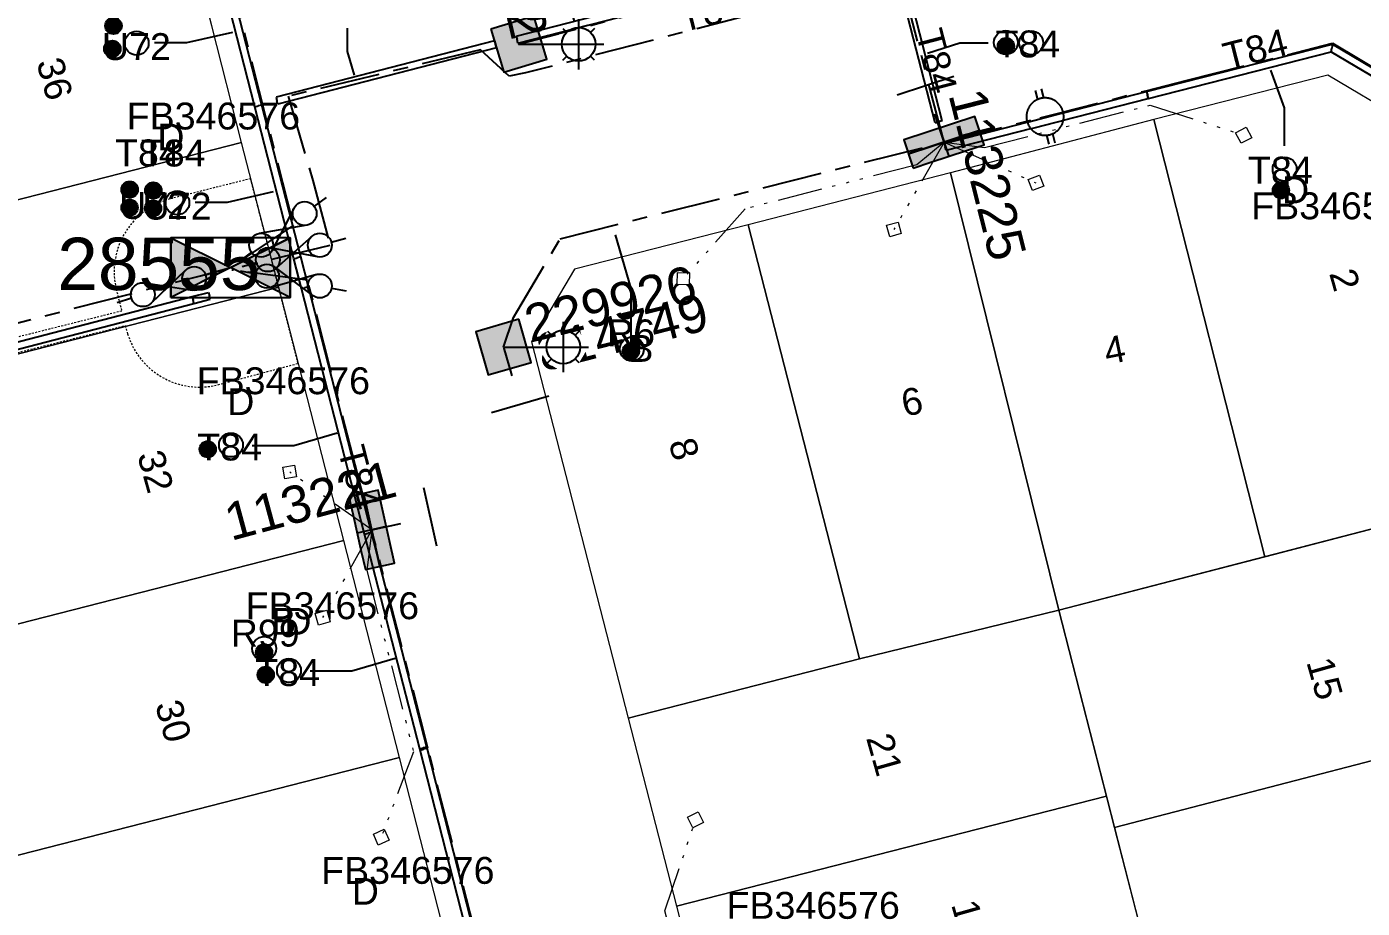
# Model space of a CAD drawing. Header units: metres. Extents: x 307635 to 308805, y 6256169 to 6257356.
# Drawn here: x 308324.9 to 308414.2, y 6256529.6 to 6256588.7 of the extents above; entities that cross this region are included whole.
import ezdxf
from ezdxf.enums import TextEntityAlignment as Align

# ---------------------------------------------------------------- set-up
doc = ezdxf.new("R2010")
doc.units = ezdxf.units.M
for name, pattern in [('Cable Exist UG', [7, 4, -1, 1, -1]), ('DASHED', [19.05, 12.7, -6.35]), ('HIDDEN2', [0.1875, 0.125, -0.0625]), ('PHANTOMX2', [6.6, 3, -0.75, 0.2, -0.75, 0.2, -0.75, 0.2, -0.75])]:
    doc.linetypes.add(name, pattern=pattern)
doc.layers.get('0').update_dxf_attribs({"color": 6})
doc.layers.get('Defpoints').update_dxf_attribs({"color": 250})
for name, color, linetype, lineweight in [('Cadastre Land Parcels_SP_EXT', 118, 'Continuous', 15), ('Cadastre Other Property_SP_EXT', 138, 'DASHED', 15), ('Mains_LV_EXT', 163, 'Continuous', 25), ('Mains_LV_SL_EXT', 135, 'Continuous', 25), ('Services_SP_EXT', 42, 'PHANTOMX2', 20)]:
    doc.layers.add(name, color=color, linetype=linetype, lineweight=lineweight)
for name, color, linetype in [('Duct_SP_EXT', 30, 'Continuous'), ('Equip_LV_EXT', 7, 'Continuous'), ('Equip_SP_SL_EXT', 7, 'Continuous'), ('Sub_SP_EXT', 7, 'Continuous'), ('SupportsUG_SP_LV_EXT', 7, 'Continuous'), ('SupportsUG_SP_LV_SL_EXT', 7, 'Continuous')]:
    doc.layers.add(name, color=color, linetype=linetype)
doc.styles.add('COLUMN_LABEL', font='arial.ttf', dxfattribs={"height": 2})
doc.styles.add('iecARIAL', font='arial.ttf', dxfattribs={"height": 2})
doc.styles.add('POLE_LABEL', font='arial.ttf', dxfattribs={"height": 2})
doc.styles.add('SL_LABEL', font='arial.ttf', dxfattribs={"height": 2})
doc.styles.get("Standard").update_dxf_attribs({"font": 'arial.ttf'})

# ---------------------------------------------------------------- blocks, each defined once
blk = doc.blocks.new('SUB_PADMOUNT_EXT')
at = {"ltscale": 10}
h = blk.add_hatch(color=256, dxfattribs=at)
h.dxf.hatch_style = 1
h.paths.add_polyline_path([(4, -2), (0, 0), (4, 2)])
h.paths.add_polyline_path([(-4, -2), (-4, 2), (0, 0)])
blk.add_line((4, 2), (-4, -2))
blk.add_lwpolyline([(-4, -2), (4, -2), (4, 2), (-4, 2)], close=True)
at = {"ltscale": 10, "flags": 128}
for points in [[(-4, -2), (-4, 2), (0, 0)], [(4, -2), (0, 0), (4, 2)]]:
    blk.add_lwpolyline(points, close=True, dxfattribs=at)
at = {"flags": 8}
blk.add_attdef('ASSET_NUM', text='', height=2.5, dxfattribs=at).set_placement((0, 5), align=Align.MIDDLE_CENTER)
for tag, flags, p in [('STREET_CODE', 9, (1.5, 0)), ('OPERATING_VOLTAGE', 9, (1.5, -0.4)), ('ORIENTATION', 9, (1.5, -0.6)), ('OWNED_BY', 9, (1.5, -0.8)), ('NO_PHASES', 9, (1.5, -0.2)), ('OPERATED_BY', 9, (1.5, -1)), ('SECONDARY_VOLTAGE', 9, (1.5, -1.6)), ('STATE', 9, (1.5, -1.8)), ('CONSTRUCTED_VOLTAGE', 9, (1.5, -1.4)), ('MAINTAINED_BY', 9, (1.5, -1.2)), ('SUBSTATION_TYPE', 9, (1.5, -2.2)), ('USAGE', 9, (1.5, -2.4)), ('PARENT', 9, (1.5, -2)), ('LEGEND', 9, (1.5, -2.6)), ('Z', 1, (1.5, -3.6)), ('SUBURB', 9, (1.5, -2.8)), ('STREETNAME', 9, (1.5, -3)), ('LOCATION', 9, (1.5, -3.2)), ('NOTES', 9, (1.5, -3.4))]:
    blk.add_attdef(tag, text='', height=0.2, dxfattribs=dict(flags=flags)).set_placement(p, align=Align.MIDDLE_LEFT)
blk = doc.blocks.new('COLUMN_EXT')
blk.add_hatch(color=256).paths.add_polyline_path([(1.5, -1.5), (1.5, 1.5), (-1.5, 1.5), (-1.5, -1.5)])
blk.add_lwpolyline([(1.5, 1.5), (-1.5, 1.5), (-1.5, -1.5), (1.5, -1.5)], close=True)
at = {"layer": 'Defpoints', "flags": 128}
for points in [[(0, 0), (0, -2)], [(2, -4), (-2, -4)]]:
    blk.add_lwpolyline(points, dxfattribs=at)
at = {"flags": 9}
for tag, p in [('SUBURB', (-1.813, 1.8)), ('NOTES', (-1.813, 2)), ('STREETNAME', (-1.813, 1.6)), ('LOCATION', (-1.813, 1.4)), ('LEGEND', (-1.813, 1.2)), ('USAGE', (-1.813, 1)), ('STATE', (-1.813, 0.8)), ('COLUMN_TYPE', (-1.813, 0.4)), ('OWNED_BY', (-1.813, 0.6))]:
    blk.add_attdef(tag, text='', height=0.2, rotation=180, dxfattribs=at).set_placement(p, align=Align.MIDDLE_LEFT)
at = {"flags": 1}
blk.add_attdef('Z', (-1.813, 2.351), '', height=0.2, rotation=180, dxfattribs=at)
at = {"flags": 9}
for tag, style, p in [('STRUCTURE_PLANT_NUMBER', 'POLE_LABEL', (-1.813, -0.031)), ('STREET_CODE', 'COLUMN_LABEL', (-1.813, 0.2))]:
    blk.add_attdef(tag, text='', height=0.2, rotation=180, dxfattribs=dict(at, style=style)).set_placement(p, align=Align.MIDDLE_LEFT)
at = {"style": 'COLUMN_LABEL', "width": 0.9, "flags": 8}
blk.add_attdef('ASSET_NUM', text='', height=2, rotation=270, dxfattribs=at).set_placement((2, -4), align=Align.MIDDLE_LEFT)
blk = doc.blocks.new('PILLAR_EXT')
blk.add_hatch(color=256).paths.add_polyline_path([(2.5, -1), (2.5, 1), (-2.5, 1), (-2.5, -1)])
for p, q in [((0, -1), (0, 1)), ((2.5, 0), (-2.5, 0))]:
    blk.add_line(p, q)
at = {"ltscale": 10}
blk.add_line((-2.5, 0), (2.5, 0), dxfattribs=at)
blk.add_lwpolyline([(2.5, 1), (1.25, 1), (-1.25, 1), (-2.5, 1), (-2.5, -1), (2.5, -1)], close=True)
at = {"layer": 'Defpoints'}
for p, q in [((0, 0), (0, -2)), ((2, -4), (-2, -4))]:
    blk.add_line(p, q, dxfattribs=at)
for tag, p, flags in [('STREETNAME', (0, 1.8), 9), ('SUBURB', (0, 2), 1), ('LOCATION', (0, 1.2), 9), ('LEGEND', (0, 1), 9), ('PARENT', (0, 1.6), 9), ('NOTES', (0, 1.4), 9), ('SUPPORT_TYPE', (0, 0.6), 9), ('OWNED_BY', (0, 0.2), 9), ('USAGE', (0, 0.8), 9), ('STATE', (0, 0.4), 9)]:
    blk.add_attdef(tag, p, '', height=0.2, rotation=180, dxfattribs=dict(flags=flags))
at = {"width": 0.9, "flags": 8}
blk.add_attdef('ASSET_NUM', text='', height=2, rotation=270, dxfattribs=at).set_placement((2, -4), align=Align.MIDDLE_LEFT)
blk = doc.blocks.new('DUCT_EXT')
blk.add_circle((0, 0.8), 0.8)
at = {"flags": 1}
blk.add_attdef('Z', (0, 0), '', height=0.2, dxfattribs=at)
at = {"flags": 9}
for tag, p in [('DUCT_CODE', (0, 0)), ('XSECT_TYPE', (0, -0.2)), ('STATE', (0, -0.6)), ('FB_REFERENCE', (0, -0.4)), ('NOTES', (0, -0.8))]:
    blk.add_attdef(tag, text='', height=0.2, dxfattribs=at).set_placement(p, align=Align.MIDDLE_LEFT)
blk = doc.blocks.new('SL_LANTERN_EXT')
at = {"flags": 9}
for tag, p in [('LRATECODE', (-7.4, 0)), ('LOUTREACHVOCAB', (-7.2, 0)), ('LOUTREACH', (-7, 0)), ('LANTNUMBER', (-6.6, 0)), ('LNEW', (-6.4, 0)), ('LMASTVOCAB', (-6.2, 0)), ('LMAST', (-6, 0)), ('LLAMPVOCAB', (-5.8, 0)), ('LLAMP', (-5.6, 0)), ('LEXIST', (-5.4, 0)), ('LCHARGE3PERCENT', (-5.2, 0)), ('LCHARGE3', (-5, 0)), ('LCHARGE2PERCENT', (-4.8, 0)), ('LCHARGE2', (-4.6, 0)), ('LCHARGE1PERCENT', (-4.4, 0)), ('LCHARGE1', (-4.2, 0)), ('LCATEGORY', (-4, 0)), ('LBRACKETVOCAB', (-3.8, 0)), ('LBRACKET', (-3.6, 0)), ('LKINGHEIGHT', (-3.4, 0)), ('CREPLACE', (-3.2, 0)), ('CREMOVE', (-3, 0)), ('CNUMBER', (-2.8, 0)), ('CNEW', (-2.6, 0)), ('CEXIST', (-2.4, 0)), ('USAGE', (-2.2, 0)), ('STATE', (-2, 0)), ('OWNED_BY', (-1.8, 0)), ('ORIENTATION', (-1.6, 0)), ('OPERATING_VOLTAGE', (-1.4, 0)), ('NO_PHASES', (-1.2, 0)), ('LANTERN_TYPE', (-1, 0)), ('LANTERN_PURPOSE', (-0.8, 0)), ('CONTROL_TYPE', (-0.6, 0)), ('CONSTRUCTED_VOLTAGE', (-0.4, 0))]:
    blk.add_attdef(tag, text='', height=0.001, rotation=270, dxfattribs=at).set_placement(p, align=Align.MIDDLE_LEFT)
at = {"style": 'SL_LABEL', "flags": 9}
blk.add_attdef('STREET_CODE', text='', height=0.001, rotation=270, dxfattribs=at).set_placement((0.001, 0), align=Align.MIDDLE_LEFT)
at = {"flags": 1}
blk.add_attdef('Z', (0, 0), '', height=0.001, rotation=270, dxfattribs=at)
at = {"width": 0.9}
blk.add_attdef('LNUMBER', text='', height=1, dxfattribs=at).set_placement((7, -1), align=Align.MIDDLE_LEFT)
at = {"flags": 9}
for tag, p in [('LREMOVE', (0, -7.6)), ('LREPLACE', (0, -7.8)), ('LTYPE', (0, -8)), ('LTYPEVOCAB', (0, -8.2)), ('LEGEND', (0, -8.4)), ('SUBURB', (0, -8.6)), ('STREETNAME', (0, -8.8)), ('LOCATION', (0, -9)), ('NOTES', (0, -9.2)), ('MAINTAINED_BY', (0, -9.863))]:
    blk.add_attdef(tag, text='', height=0.001, dxfattribs=at).set_placement(p, align=Align.MIDDLE_LEFT)
blk.add_attdef('OPERATED_BY', (0, -9.607), '', height=0.001, dxfattribs=at)
blk.add_wipeout([(5.688, 0), (5.061, -1.061), (4, -1.688), (2.939, -1.061), (2.313, 0), (2.939, 1.061), (4, 1.687), (5.061, 1.061)])
for p, q in [((2.939, 1.061), (3.205, 0.795)), ((4, 1.687), (4, 0)), ((5.061, 1.061), (4.795, 0.795)), ((0, 0), (4, 0)), ((2.939, -1.061), (3.205, -0.795)), ((4, 0), (5.688, 0)), ((4, 0), (4, -1.688)), ((5.061, -1.061), (4.795, -0.795))]:
    blk.add_line(p, q)
blk.add_circle((4, 0), 1.125)
blk = doc.blocks.new('CCP_EXT')
at = {"flags": 9}
for tag, p in [('STATE', (0, -1.8)), ('USAGE', (0, -1.2)), ('LEGEND', (0, -1.4)), ('LIFE_SUPPORT', (0, -1.6)), ('NOTES', (0, -2))]:
    blk.add_attdef(tag, text='', height=0.2, dxfattribs=at).set_placement(p, align=Align.MIDDLE_LEFT)
blk.add_wipeout([(0, 0.566), (0.566, 0), (0, -0.566), (-0.566, 0)])
blk.add_lwpolyline([(-0.566, 0), (0, 0.566), (0.566, 0), (0, -0.566), (-0.566, 0)])
at = {"flags": 1}
blk.add_attdef('Z', (0, 0), '', height=0.2, dxfattribs=at)
at = {"flags": 9}
for tag, p in [('CCP_TYPE', (0, 0)), ('OPERATING_VOLTAGE', (0, -0.6)), ('ORIENTATION', (0, -0.8)), ('CONSTRUCTED_VOLTAGE', (0, -0.2)), ('NO_PHASES', (0, -0.4)), ('OWNED_BY', (0, -1))]:
    blk.add_attdef(tag, text='', height=0.2, dxfattribs=at).set_placement(p, align=Align.MIDDLE_LEFT)
blk = doc.blocks.new('LV_UG_DFUSE_CLOSED_EXT')
for points in [[(1, 0), (0, 0)], [(5.04, 0.726), (2.156, -0.717)], [(5.049, -0.707), (2.156, 0.717)], [(6.2, 0.013), (7.2, 0.013)]]:
    blk.add_lwpolyline(points)
for centre in [(1.8, 0), (5.4, 0.011)]:
    blk.add_circle(centre, 0.8)
at = {"flags": 9}
for tag, p in [('ACTUAL_STATUS', (0, 0)), ('OPERATING_VOLTAGE', (0, -0.6)), ('ORIENTATION', (0, -0.8)), ('CONSTRUCTED_VOLTAGE', (0, -0.2)), ('NO_PHASES', (0, -0.4)), ('STATE', (0, -1)), ('SWITCH_TYPE', (0, -1.2)), ('USAGE', (0, -1.4)), ('NOTES', (0, -1.6))]:
    blk.add_attdef(tag, text='', height=0.2, dxfattribs=at).set_placement(p, align=Align.MIDDLE_LEFT)
at = {"flags": 1}
blk.add_attdef('Z', (0, 0), '', height=0.2, dxfattribs=at)
blk = doc.blocks.new('LV_UG_LINKS_OPEN_EXT')
at = {"layer": 'Equip_LV_EXT'}
for tag, height, flags, p in [('CONSTRUCTED_VOLTAGE', 0.167, 9, (3.167, -1.833)), ('OPERATING_VOLTAGE', 0.2, 9, (3, -2.6)), ('NO_PHASES', 0.167, 9, (3.167, -2)), ('ORIENTATION', 0.2, 9, (3, -2.8)), ('STATE', 0.2, 9, (3, -3)), ('SWITCH_TYPE', 0.2, 9, (3, -3.2)), ('USAGE', 0.2, 9, (3, -3.4)), ('NOTES', 0.2, 9, (3, -3.6)), ('OWNED_BY', 0.2, 9, (3, -3.8)), ('OPERATED_BY', 0.2, 9, (3, -4)), ('MAINTAINED_BY', 0.2, 9, (3, -4.2)), ('NUMBER_OF_PHASES', 0.2, 9, (3, -4.4)), ('TYPE', 0.2, 9, (3, -4.6)), ('Z', 0.2, 1, (3, -4.8))]:
    blk.add_attdef(tag, text='', height=height, dxfattribs=dict(at, flags=flags)).set_placement(p, align=Align.MIDDLE_LEFT)
blk.add_wipeout([(4, 1.25), (3.969, 1.25), (3.939, 1.248), (3.908, 1.247), (3.877, 1.244), (3.847, 1.241), (3.817, 1.236), (3.786, 1.232), (3.756, 1.226), (3.726, 1.22), (3.696, 1.213), (3.667, 1.205), (3.637, 1.196), (3.608, 1.187), (3.579, 1.177), (3.55, 1.166), (3.522, 1.155), (3.493, 1.143), (3.466, 1.13), (3.438, 1.117), (3.411, 1.102), (3.384, 1.088), (3.357, 1.072), (3.331, 1.056), (3.306, 1.039), (3.28, 1.022), (3.255, 1.004), (3.231, 0.985), (3.207, 0.966), (3.184, 0.947), (3.161, 0.926), (3.138, 0.905), (3.116, 0.884), (3.095, 0.862), (3.074, 0.839), (3.053, 0.816), (3.034, 0.793), (3.015, 0.769), (2.996, 0.745), (2.978, 0.72), (2.961, 0.694), (2.944, 0.669), (2.928, 0.643), (2.912, 0.616), (2.898, 0.589), (2.883, 0.562), (2.87, 0.534), (2.857, 0.507), (2.845, 0.478), (2.834, 0.45), (2.823, 0.421), (2.813, 0.392), (2.804, 0.363), (2.795, 0.333), (2.787, 0.304), (2.78, 0.274), (2.774, 0.244), (2.768, 0.214), (2.764, 0.183), (2.759, 0.153), (2.756, 0.123), (2.753, 0.092), (2.752, 0.061), (2.75, 0.031), (2.75, 0), (2.75, -0.031), (2.752, -0.061), (2.753, -0.092), (2.756, -0.123), (2.759, -0.153), (2.764, -0.183), (2.768, -0.214), (2.774, -0.244), (2.78, -0.274), (2.787, -0.304), (2.795, -0.333), (2.804, -0.363), (2.813, -0.392), (2.823, -0.421), (2.834, -0.45), (2.845, -0.478), (2.857, -0.507), (2.87, -0.534), (2.883, -0.562), (2.898, -0.589), (2.912, -0.616), (2.928, -0.643), (2.944, -0.669), (2.961, -0.694), (2.978, -0.72), (2.996, -0.745), (3.015, -0.769), (3.034, -0.793), (3.053, -0.816), (3.074, -0.839), (3.095, -0.862), (3.116, -0.884), (3.138, -0.905), (3.161, -0.926), (3.184, -0.947), (3.207, -0.966), (3.231, -0.985), (3.255, -1.004), (3.28, -1.022), (3.306, -1.039), (3.331, -1.056), (3.357, -1.072), (3.384, -1.088), (3.411, -1.102), (3.438, -1.117), (3.466, -1.13), (3.493, -1.143), (3.522, -1.155), (3.55, -1.166), (3.579, -1.177), (3.608, -1.187), (3.637, -1.196), (3.667, -1.205), (3.696, -1.213), (3.726, -1.22), (3.756, -1.226), (3.786, -1.232), (3.817, -1.236), (3.847, -1.241), (3.877, -1.244), (3.908, -1.247), (3.939, -1.248), (3.969, -1.25), (4, -1.25), (4.031, -1.25), (4.061, -1.248), (4.092, -1.247), (4.123, -1.244), (4.153, -1.241), (4.183, -1.236), (4.214, -1.232), (4.244, -1.226), (4.274, -1.22), (4.304, -1.213), (4.333, -1.205), (4.363, -1.196), (4.392, -1.187), (4.421, -1.177), (4.45, -1.166), (4.478, -1.155), (4.507, -1.143), (4.534, -1.13), (4.562, -1.117), (4.589, -1.102), (4.616, -1.088), (4.643, -1.072), (4.669, -1.056), (4.694, -1.039), (4.72, -1.022), (4.745, -1.004), (4.769, -0.985), (4.793, -0.966), (4.816, -0.947), (4.839, -0.926), (4.862, -0.905), (4.884, -0.884), (4.905, -0.862), (4.926, -0.839), (4.947, -0.816), (4.966, -0.793), (4.985, -0.769), (5.004, -0.745), (5.022, -0.72), (5.039, -0.694), (5.056, -0.669), (5.072, -0.643), (5.088, -0.616), (5.102, -0.589), (5.117, -0.562), (5.13, -0.534), (5.143, -0.507), (5.155, -0.478), (5.166, -0.45), (5.177, -0.421), (5.187, -0.392), (5.196, -0.363), (5.205, -0.333), (5.213, -0.304), (5.22, -0.274), (5.226, -0.244), (5.232, -0.214), (5.236, -0.183), (5.241, -0.153), (5.244, -0.123), (5.247, -0.092), (5.248, -0.061), (5.25, -0.031), (5.25, 0), (5.25, 0.031), (5.248, 0.061), (5.247, 0.092), (5.244, 0.123), (5.241, 0.153), (5.236, 0.183), (5.232, 0.214), (5.226, 0.244), (5.22, 0.274), (5.213, 0.304), (5.205, 0.333), (5.196, 0.363), (5.187, 0.392), (5.177, 0.421), (5.166, 0.45), (5.155, 0.478), (5.143, 0.507), (5.13, 0.534), (5.117, 0.562), (5.102, 0.589), (5.088, 0.616), (5.072, 0.643), (5.056, 0.669), (5.039, 0.694), (5.022, 0.72), (5.004, 0.745), (4.985, 0.769), (4.966, 0.793), (4.947, 0.816), (4.926, 0.839), (4.905, 0.862), (4.884, 0.884), (4.862, 0.905), (4.839, 0.926), (4.816, 0.947), (4.793, 0.966), (4.769, 0.985), (4.745, 1.004), (4.72, 1.022), (4.694, 1.039), (4.669, 1.056), (4.643, 1.072), (4.616, 1.088), (4.589, 1.102), (4.562, 1.117), (4.534, 1.13), (4.507, 1.143), (4.478, 1.155), (4.45, 1.166), (4.421, 1.177), (4.392, 1.187), (4.363, 1.196), (4.333, 1.205), (4.304, 1.213), (4.274, 1.22), (4.244, 1.226), (4.214, 1.232), (4.183, 1.236), (4.153, 1.241), (4.123, 1.244), (4.092, 1.247), (4.061, 1.248), (4.031, 1.25)]).dxf.layer = 'Equip_LV_EXT'
for p, q in [((3.792, 1.863), (3.792, 1.232)), ((4.208, 1.863), (4.208, 1.232)), ((3.792, -1.232), (3.792, -1.863)), ((4.208, -1.232), (4.208, -1.863))]:
    blk.add_line(p, q, dxfattribs=at)
at = {"layer": 'Equip_LV_EXT', "flags": 128}
blk.add_lwpolyline([(4, 1.25), (3.969, 1.25), (3.939, 1.248), (3.908, 1.247), (3.877, 1.244), (3.847, 1.241), (3.817, 1.236), (3.786, 1.232), (3.756, 1.226), (3.726, 1.22), (3.696, 1.213), (3.667, 1.205), (3.637, 1.196), (3.608, 1.187), (3.579, 1.177), (3.55, 1.166), (3.522, 1.155), (3.493, 1.143), (3.466, 1.13), (3.438, 1.117), (3.411, 1.102), (3.384, 1.088), (3.357, 1.072), (3.331, 1.056), (3.306, 1.039), (3.28, 1.022), (3.255, 1.004), (3.231, 0.985), (3.207, 0.966), (3.184, 0.947), (3.161, 0.926), (3.138, 0.905), (3.116, 0.884), (3.095, 0.862), (3.074, 0.839), (3.053, 0.816), (3.034, 0.793), (3.015, 0.769), (2.996, 0.745), (2.978, 0.72), (2.961, 0.694), (2.944, 0.669), (2.928, 0.643), (2.912, 0.616), (2.898, 0.589), (2.883, 0.562), (2.87, 0.534), (2.857, 0.507), (2.845, 0.478), (2.834, 0.45), (2.823, 0.421), (2.813, 0.392), (2.804, 0.363), (2.795, 0.333), (2.787, 0.304), (2.78, 0.274), (2.774, 0.244), (2.768, 0.214), (2.764, 0.183), (2.759, 0.153), (2.756, 0.123), (2.753, 0.092), (2.752, 0.061), (2.75, 0.031), (2.75, 0), (2.75, -0.031), (2.752, -0.061), (2.753, -0.092), (2.756, -0.123), (2.759, -0.153), (2.764, -0.183), (2.768, -0.214), (2.774, -0.244), (2.78, -0.274), (2.787, -0.304), (2.795, -0.333), (2.804, -0.363), (2.813, -0.392), (2.823, -0.421), (2.834, -0.45), (2.845, -0.478), (2.857, -0.507), (2.87, -0.534), (2.883, -0.562), (2.898, -0.589), (2.912, -0.616), (2.928, -0.643), (2.944, -0.669), (2.961, -0.694), (2.978, -0.72), (2.996, -0.745), (3.015, -0.769), (3.034, -0.793), (3.053, -0.816), (3.074, -0.839), (3.095, -0.862), (3.116, -0.884), (3.138, -0.905), (3.161, -0.926), (3.184, -0.947), (3.207, -0.966), (3.231, -0.985), (3.255, -1.004), (3.28, -1.022), (3.306, -1.039), (3.331, -1.056), (3.357, -1.072), (3.384, -1.088), (3.411, -1.102), (3.438, -1.117), (3.466, -1.13), (3.493, -1.143), (3.522, -1.155), (3.55, -1.166), (3.579, -1.177), (3.608, -1.187), (3.637, -1.196), (3.667, -1.205), (3.696, -1.213), (3.726, -1.22), (3.756, -1.226), (3.786, -1.232), (3.817, -1.236), (3.847, -1.241), (3.877, -1.244), (3.908, -1.247), (3.939, -1.248), (3.969, -1.25), (4, -1.25), (4.031, -1.25), (4.061, -1.248), (4.092, -1.247), (4.123, -1.244), (4.153, -1.241), (4.183, -1.236), (4.214, -1.232), (4.244, -1.226), (4.274, -1.22), (4.304, -1.213), (4.333, -1.205), (4.363, -1.196), (4.392, -1.187), (4.421, -1.177), (4.45, -1.166), (4.478, -1.155), (4.507, -1.143), (4.534, -1.13), (4.562, -1.117), (4.589, -1.102), (4.616, -1.088), (4.643, -1.072), (4.669, -1.056), (4.694, -1.039), (4.72, -1.022), (4.745, -1.004), (4.769, -0.985), (4.793, -0.966), (4.816, -0.947), (4.839, -0.926), (4.862, -0.905), (4.884, -0.884), (4.905, -0.862), (4.926, -0.839), (4.947, -0.816), (4.966, -0.793), (4.985, -0.769), (5.004, -0.745), (5.022, -0.72), (5.039, -0.694), (5.056, -0.669), (5.072, -0.643), (5.088, -0.616), (5.102, -0.589), (5.117, -0.562), (5.13, -0.534), (5.143, -0.507), (5.155, -0.478), (5.166, -0.45), (5.177, -0.421), (5.187, -0.392), (5.196, -0.363), (5.205, -0.333), (5.213, -0.304), (5.22, -0.274), (5.226, -0.244), (5.232, -0.214), (5.236, -0.183), (5.241, -0.153), (5.244, -0.123), (5.247, -0.092), (5.248, -0.061), (5.25, -0.031), (5.25, 0), (5.25, 0.031), (5.248, 0.061), (5.247, 0.092), (5.244, 0.123), (5.241, 0.153), (5.236, 0.183), (5.232, 0.214), (5.226, 0.244), (5.22, 0.274), (5.213, 0.304), (5.205, 0.333), (5.196, 0.363), (5.187, 0.392), (5.177, 0.421), (5.166, 0.45), (5.155, 0.478), (5.143, 0.507), (5.13, 0.534), (5.117, 0.562), (5.102, 0.589), (5.088, 0.616), (5.072, 0.643), (5.056, 0.669), (5.039, 0.694), (5.022, 0.72), (5.004, 0.745), (4.985, 0.769), (4.966, 0.793), (4.947, 0.816), (4.926, 0.839), (4.905, 0.862), (4.884, 0.884), (4.862, 0.905), (4.839, 0.926), (4.816, 0.947), (4.793, 0.966), (4.769, 0.985), (4.745, 1.004), (4.72, 1.022), (4.694, 1.039), (4.669, 1.056), (4.643, 1.072), (4.616, 1.088), (4.589, 1.102), (4.562, 1.117), (4.534, 1.13), (4.507, 1.143), (4.478, 1.155), (4.45, 1.166), (4.421, 1.177), (4.392, 1.187), (4.363, 1.196), (4.333, 1.205), (4.304, 1.213), (4.274, 1.22), (4.244, 1.226), (4.214, 1.232), (4.183, 1.236), (4.153, 1.241), (4.123, 1.244), (4.092, 1.247), (4.061, 1.248), (4.031, 1.25)], close=True, dxfattribs=at)
at = {"layer": 'Equip_LV_EXT', "flags": 9}
blk.add_attdef('ACTUAL_STATUS', text='', height=0.167, dxfattribs=at).set_placement((3.167, -1.667), align=Align.MIDDLE_LEFT)
blk = doc.blocks.new('CABLE_LARGE_EXT')
h = blk.add_hatch(color=256)
edge = h.paths.add_edge_path()
edge.add_arc((0, 0.55), 0.55, 0, 360)
blk.add_circle((0, 0.55), 0.55)
at = {"flags": 1}
blk.add_attdef('Z', (0, 0), '', height=0.2, dxfattribs=at)
at = {"flags": 9}
for tag, p in [('COND_CODE', (0, 0)), ('XSECT_SIZE', (0, -0.6)), ('STATE', (0, -0.4)), ('FB_REFERENCE', (0, -0.2)), ('NOTES', (0, -0.8))]:
    blk.add_attdef(tag, text='', height=0.2, dxfattribs=at).set_placement(p, align=Align.MIDDLE_LEFT)

msp = doc.modelspace()

# ---------------------------------------------------------------- linework, layer by layer
at = {"layer": 'Cadastre Land Parcels_SP_EXT', "linetype": 'Continuous'}
for points in [[(308339.236, 6256580.91), (308337.232, 6256588.716), (308334.884, 6256597.864), (308305.857, 6256590.441), (308310.209, 6256573.489), (308339.236, 6256580.91)], [(308423.302, 6256557.238), (308416.811, 6256582.522), (308411.932, 6256585.408), (308400.275, 6256582.441), (308407.706, 6256553.185), (308423.302, 6256557.238)], [(308407.706, 6256553.185), (308400.275, 6256582.441), (308386.677, 6256578.871), (308393.921, 6256549.601), (308407.706, 6256553.185)], [(308312.693, 6256563.801), (308341.723, 6256571.223), (308339.236, 6256580.91), (308310.209, 6256573.489), (308281.179, 6256566.066), (308283.666, 6256556.379), (308312.693, 6256563.801)], [(308393.921, 6256549.601), (308386.677, 6256578.871), (308373.13, 6256575.409), (308380.59, 6256546.342), (308393.921, 6256549.601)], [(308380.59, 6256546.342), (308373.13, 6256575.409), (308361.517, 6256572.439), (308358.641, 6256567.577), (308365.107, 6256542.384), (308380.59, 6256546.342)], [(308346.074, 6256554.269), (308343.61, 6256563.87), (308341.723, 6256571.223), (308312.693, 6256563.801), (308317.046, 6256546.847), (308346.074, 6256554.269)], [(308427.037, 6256542.691), (308423.302, 6256557.238), (308393.921, 6256549.601), (308397.654, 6256535.054), (308427.037, 6256542.691)], [(308349.804, 6256539.737), (308346.074, 6256554.269), (308317.046, 6256546.847), (308320.775, 6256532.316), (308349.804, 6256539.737)], [(308397.117, 6256537.146), (308393.921, 6256549.601), (308380.59, 6256546.342), (308365.107, 6256542.384), (308368.34, 6256529.79), (308397.117, 6256537.146)], [(308430.771, 6256528.144), (308427.037, 6256542.691), (308397.654, 6256535.054), (308401.386, 6256520.506), (308430.771, 6256528.144)], [(308353.534, 6256525.207), (308349.804, 6256539.737), (308320.775, 6256532.316), (308324.506, 6256517.784), (308353.534, 6256525.207)], [(308399.603, 6256527.457), (308397.654, 6256535.054), (308397.117, 6256537.146), (308368.34, 6256529.79), (308370.827, 6256520.103), (308399.603, 6256527.457)]]:
    msp.add_lwpolyline(points, close=True, dxfattribs=at)
at = {"layer": 'Duct_SP_EXT'}
for p, q in [((308340.114, 6256583.293), (308336.281, 6256598.238)), ((308340.579, 6256583.412), (308336.746, 6256598.357)), ((308385.65, 6256582.232), (308382.9, 6256592.948)), ((308386.114, 6256582.351), (308383.365, 6256593.068)), ((308399.797, 6256584.321), (308412.23, 6256587.485)), ((308399.915, 6256583.856), (308412.156, 6256586.971)), ((308412.156, 6256586.971), (308412.193, 6256587.228)), ((308412.156, 6256586.971), (308418.075, 6256583.471)), ((308412.23, 6256587.485), (308412.193, 6256587.228)), ((308412.23, 6256587.485), (308418.49, 6256583.783)), ((308399.794, 6256584.321), (308399.853, 6256584.088)), ((308399.797, 6256584.321), (308399.856, 6256584.089)), ((308340.114, 6256583.293), (308340.347, 6256583.353)), ((308340.114, 6256583.293), (308340.347, 6256583.353)), ((308342.721, 6256573.131), (308340.114, 6256583.293)), ((308340.579, 6256583.412), (308340.347, 6256583.353)), ((308340.579, 6256583.412), (308340.347, 6256583.353)), ((308343.186, 6256573.25), (308340.579, 6256583.412)), ((308341.54, 6256583.948), (308341.6, 6256583.716)), ((308341.66, 6256583.483), (308341.6, 6256583.716)), ((308399.913, 6256583.856), (308399.853, 6256584.088)), ((308399.915, 6256583.856), (308399.856, 6256584.089)), ((308385.65, 6256582.232), (308385.882, 6256582.291)), ((308386.114, 6256582.351), (308385.882, 6256582.291)), ((308386.254, 6256580.853), (308386.313, 6256580.621)), ((308386.373, 6256580.388), (308386.313, 6256580.621)), ((308342.721, 6256573.131), (308342.953, 6256573.19)), ((308342.721, 6256573.131), (308342.953, 6256573.19)), ((308343.234, 6256571.13), (308342.721, 6256573.131)), ((308343.186, 6256573.25), (308342.953, 6256573.19)), ((308343.186, 6256573.25), (308342.953, 6256573.19)), ((308343.699, 6256571.249), (308343.186, 6256573.25)), ((308335.922, 6256570.601), (308337.02, 6256570.879)), ((308337.02, 6256570.879), (308337.079, 6256570.646)), ((308343.234, 6256571.13), (308343.466, 6256571.189)), ((308343.699, 6256571.249), (308343.466, 6256571.189)), ((308347.926, 6256554.813), (308343.699, 6256571.249)), ((308283.563, 6256557.008), (308335.921, 6256570.601)), ((308283.684, 6256556.543), (308336.042, 6256570.136)), ((308335.921, 6256570.601), (308335.922, 6256570.601)), ((308335.921, 6256570.601), (308335.981, 6256570.369)), ((308335.922, 6256570.601), (308335.981, 6256570.369)), ((308336.042, 6256570.136), (308335.981, 6256570.369)), ((308336.041, 6256570.136), (308335.981, 6256570.369)), ((308336.041, 6256570.136), (308337.138, 6256570.413)), ((308336.042, 6256570.136), (308336.041, 6256570.136)), ((308337.138, 6256570.413), (308337.079, 6256570.646)), ((308347.461, 6256554.694), (308347.694, 6256554.754)), ((308347.461, 6256554.694), (308347.694, 6256554.754)), ((308351.157, 6256540.324), (308347.461, 6256554.694)), ((308347.926, 6256554.813), (308347.694, 6256554.754)), ((308347.926, 6256554.813), (308347.694, 6256554.754)), ((308351.622, 6256540.443), (308347.926, 6256554.813)), ((308351.157, 6256540.324), (308351.39, 6256540.383)), ((308351.157, 6256540.324), (308351.39, 6256540.383)), ((308351.622, 6256540.443), (308351.39, 6256540.383)), ((308351.622, 6256540.443), (308351.39, 6256540.383)), ((308351.643, 6256540.362), (308351.411, 6256540.302)), ((308351.643, 6256540.362), (308351.622, 6256540.443)), ((308359.09, 6256511.243), (308351.643, 6256540.362)), ((308351.178, 6256540.242), (308351.157, 6256540.324)), ((308351.178, 6256540.242), (308351.411, 6256540.302)), ((308358.625, 6256511.124), (308351.178, 6256540.242))]:
    msp.add_line(p, q, dxfattribs=at)
for points in [[(308333.402, 6256587.597), (308335.56, 6256587.597), (308338.648, 6256588.303)], [(308346.293, 6256588.555), (308346.293, 6256587.01), (308346.759, 6256585.424)], [(308389.189, 6256587.561), (308387.292, 6256587.561), (308385.124, 6256586.862)], [(308409.036, 6256580.677), (308409.036, 6256583.221), (308408.111, 6256585.761)], [(308336.124, 6256576.919), (308338.282, 6256576.919), (308341.37, 6256577.624)], [(308365.293, 6256567.471), (308365.293, 6256571.133), (308364.244, 6256574.74)], [(308339.933, 6256560.638), (308342.729, 6256560.638), (308345.619, 6256561.486)], [(308343.816, 6256545.54), (308346.612, 6256545.54), (308349.502, 6256546.388)]]:
    msp.add_lwpolyline(points, dxfattribs=at)
at = {"layer": 'Mains_LV_EXT', "linetype": 'Cable Exist UG'}
for points in [[(308333.052, 6256612.988), (308334.675, 6256606.676), (308334.675, 6256606.676), (308342.701, 6256575.384), (308338.488, 6256572.536)], [(308386.241, 6256580.924), (308382.82, 6256594.052)], [(308274.998, 6256582.589), (308276.119, 6256578.095), (308276.119, 6256578.095), (308279.329, 6256565.519), (308281.379, 6256557.588), (308287.367, 6256559.294), (308287.367, 6256559.294), (308336.476, 6256571.995), (308338.488, 6256572.536)]]:
    msp.add_lwpolyline(points, dxfattribs=at)

# ---------------------------------------------------------------- block references
at = {"layer": 'Duct_SP_EXT'}
for name, p in [('CABLE_LARGE_EXT', (308330.657, 6256588.169)), ('CABLE_LARGE_EXT', (308330.584, 6256586.628)), ('DUCT_EXT', (308332.21, 6256586.756)), ('DUCT_EXT', (308390.383, 6256586.806)), ('CABLE_LARGE_EXT', (308390.383, 6256586.806)), ('DUCT_EXT', (308392.075, 6256586.785)), ('DUCT_EXT', (308409.036, 6256578.331)), ('CABLE_LARGE_EXT', (308331.743, 6256577.21)), ('CABLE_LARGE_EXT', (308333.324, 6256577.144)), ('CABLE_LARGE_EXT', (308408.787, 6256577.158)), ('CABLE_LARGE_EXT', (308331.734, 6256575.998)), ('CABLE_LARGE_EXT', (308333.306, 6256575.949)), ('DUCT_EXT', (308334.932, 6256576.077)), ('DUCT_EXT', (308365.351, 6256566.286)), ('CABLE_LARGE_EXT', (308336.967, 6256559.826)), ('DUCT_EXT', (308338.521, 6256559.861)), ('DUCT_EXT', (308340.738, 6256546.232)), ('CABLE_LARGE_EXT', (308340.738, 6256546.232)), ('CABLE_LARGE_EXT', (308340.849, 6256544.728)), ('DUCT_EXT', (308342.403, 6256544.763))]:
    msp.add_blockref(name, p, dxfattribs=at)
at = {"layer": 'Equip_LV_EXT'}
for p, rotation in [((308339.089, 6256572.976), 36.00000006831309), ((308339.26, 6256572.586), 15.41014167981944), ((308337.774, 6256572.344), 197.3403967232176), ((308339.161, 6256572.295), 349.3230049425417)]:
    msp.add_blockref('LV_UG_DFUSE_CLOSED_EXT', p, dxfattribs=dict(at, rotation=rotation))
at = {"layer": 'Sub_SP_EXT'}
ref = msp.add_blockref('SUB_PADMOUNT_EXT', (308338.489, 6256572.535), dxfattribs=at)
ref.add_attrib('ASSET_NUM', '28555', dxfattribs={"layer": '0', "height": 3.5}).set_placement((308340.489, 6256572.785), align=Align.MIDDLE_RIGHT)
at = {"layer": 'SupportsUG_SP_LV_SL_EXT'}
ref = msp.add_blockref('COLUMN_EXT', (308357.782, 6256587.488), dxfattribs=dict(at, rotation=106.6446460803519))
ref.add_attrib('ASSET_NUM', '814752', dxfattribs={"layer": '0', "height": 2.5, "rotation": 283.07155, "style": 'COLUMN_LABEL'}).set_placement((308359.782, 6256588.238), align=Align.TOP_RIGHT)
ref = msp.add_blockref('COLUMN_EXT', (308356.756, 6256567.218), dxfattribs=dict(at, rotation=16.14988644887124))
ref.add_attrib('ASSET_NUM', '814749', dxfattribs={"layer": '0', "height": 2.5, "rotation": 14.37008, "style": 'COLUMN_LABEL'}).set_placement((308358.756, 6256567.968), align=Align.TOP_LEFT)

# ---------------------------------------------------------------- texts
at = {"layer": 'Cadastre Land Parcels_SP_EXT'}
for s, rotation, p in [('36', 285.74632, (308325.484, 6256586.284)), ('2', 285.74947, (308412.005, 6256572.159)), ('4', 11.38218, (308397.145, 6256566.025)), ('6', 11.06318, (308383.58, 6256562.556)), ('8', 285.74369, (308367.797, 6256560.83)), ('32', 285.74556, (308332.229, 6256560.002)), ('15', 285.74858, (308410.478, 6256546.146)), ('30', 285.74219, (308333.425, 6256543.292)), ('21', 285.74604, (308381.015, 6256541.053)), ('19', 285.74812, (308386.708, 6256529.91))]:
    msp.add_text(s, height=1.8, rotation=rotation, dxfattribs=at).set_placement(p)
at = {"layer": 'Duct_SP_EXT'}
for s, p in [('U72', (308329.884, 6256586.428)), ('T84', (308389.683, 6256586.606)), ('FB346576', (308331.541, 6256581.781)), ('D', (308333.591, 6256580.381)), ('T84', (308330.759, 6256579.313)), ('T84', (308332.489, 6256579.304)), ('T84', (308406.583, 6256578.153)), ('D', (308408.858, 6256576.838)), ('U72', (308331.035, 6256575.798)), ('U72', (308332.606, 6256575.749)), ('FB346576', (308406.796, 6256575.771)), ('B', (308365.115, 6256566.226)), ('FB346576', (308336.221, 6256564.061)), ('D', (308338.271, 6256562.661)), ('T84', (308336.267, 6256559.626)), ('FB346576', (308339.505, 6256549.001)), ('B', (308341.206, 6256547.955)), ('D', (308342.095, 6256547.955)), ('R99', (308338.51, 6256547.17)), ('T84', (308340.149, 6256544.528)), ('FB346576', (308344.555, 6256531.287)), ('D', (308346.605, 6256529.887)), ('FB346576', (308371.682, 6256528.946))]:
    msp.add_text(s, height=1.8, dxfattribs=at).set_placement(p)
at = {"layer": 'Mains_LV_EXT'}
for rotation, p in [(14.43908, (308368.763, 6256588.276)), (284.60568, (308384.334, 6256588.24)), (14.27734, (308405.189, 6256585.756)), (284.42364, (308345.66, 6256560.361))]:
    msp.add_text('T84', height=1.8, rotation=rotation, dxfattribs=at).set_placement(p)

# ---------------------------------------------------------------- next in the draw order: block references
at = {"layer": 'Equip_LV_EXT', "rotation": 14.26568645720515}
msp.add_blockref('LV_UG_LINKS_OPEN_EXT', (308389.128, 6256581.658), dxfattribs=at)
at = {"layer": 'Equip_SP_SL_EXT'}
ref = msp.add_blockref('SL_LANTERN_EXT', (308357.782, 6256587.488), dxfattribs=at)
ref.add_attrib('ASSET_NUM', '229929', dxfattribs={"layer": '0', "height": 2.5, "rotation": 283.07155, "style": 'iecARIAL'}).set_placement((308359.282, 6256588.988), align=Align.MIDDLE_RIGHT)
ref = msp.add_blockref('SL_LANTERN_EXT', (308356.756, 6256567.218), dxfattribs=at)
ref.add_attrib('ASSET_NUM', '229926', dxfattribs={"layer": '0', "height": 2.5, "rotation": 13.86181, "style": 'iecARIAL'}).set_placement((308358.256, 6256568.718), align=Align.MIDDLE_LEFT)
at = {"layer": 'Services_SP_EXT'}
for p, rotation in [((308406.297, 6256581.394), 162.1738595635657), ((308392.394, 6256578.206), 156.1568276662443), ((308382.892, 6256575.09), 60.15682755427978), ((308342.448, 6256558.859), 324.7555035398546), ((308344.656, 6256549.106), 60.75550371835315), ((308369.608, 6256535.567), 251.4375189474836), ((308348.581, 6256534.416), 69.36041607378061)]:
    msp.add_blockref('CCP_EXT', p, dxfattribs=dict(at, rotation=rotation))

# ---------------------------------------------------------------- next in the draw order: linework, layer by layer
at = {"layer": 'Cadastre Other Property_SP_EXT', "linetype": 'HIDDEN2'}
msp.add_lwpolyline([(308339.839, 6256578.488), (308334.431, 6256577.133), (308334.054, 6256577.015), (308334.054, 6256577.015, 0.382003), (308330.832, 6256571.109), (308330.832, 6256571.109), (308331.213, 6256569.627), (308283.399, 6256557.674), (308283.639, 6256556.692), (308331.437, 6256568.653), (308331.601, 6256568.101), (308331.601, 6256568.101, 0.401191), (308337.648, 6256564.694), (308337.648, 6256564.694), (308343.014, 6256566.123), (308339.839, 6256578.488)], format="xyb", close=True, dxfattribs=at)
at = {"layer": 'Duct_SP_EXT'}
for p, q in [((308357.604, 6256588.025), (308369.297, 6256591.036)), ((308357.724, 6256587.56), (308369.417, 6256590.571)), ((308356.165, 6256587.719), (308341.54, 6256583.948)), ((308356.165, 6256587.719), (308356.225, 6256587.487)), ((308357.604, 6256588.025), (308357.664, 6256587.793)), ((308357.724, 6256587.56), (308357.664, 6256587.793)), ((308356.285, 6256587.255), (308341.66, 6256583.483)), ((308356.285, 6256587.255), (308356.225, 6256587.487)), ((308386.254, 6256580.853), (308399.794, 6256584.321)), ((308386.373, 6256580.388), (308399.913, 6256583.856)), ((308347.461, 6256554.694), (308343.234, 6256571.13))]:
    msp.add_line(p, q, dxfattribs=at)
at = {"layer": 'Mains_LV_EXT', "linetype": 'Cable Exist UG'}
for points in [[(308357.739, 6256587.502), (308382.843, 6256593.966)], [(308386.241, 6256580.924), (308392.667, 6256582.558), (308392.667, 6256582.558), (308399.779, 6256584.379), (308402.452, 6256585.059), (308402.452, 6256585.059), (308412.239, 6256587.55), (308418.542, 6256583.822), (308428.966, 6256543.036)], [(308347.94, 6256554.976), (308346.978, 6256558.738), (308346.978, 6256558.738), (308343.646, 6256571.696), (308338.574, 6256572.372)], [(308362.897, 6256496.766), (308361.991, 6256500.141), (308361.991, 6256500.141), (308351.701, 6256540.376), (308348.108, 6256554.346), (308347.995, 6256554.785)]]:
    msp.add_lwpolyline(points, dxfattribs=at)
at = {"layer": 'Services_SP_EXT'}
for points in [[(308386.241, 6256580.924), (308388.943, 6256580.573), (308388.943, 6256580.573), (308400.027, 6256583.41), (308406.297, 6256581.394)], [(308386.241, 6256580.924), (308382.892, 6256575.09)], [(308386.241, 6256580.924), (308392.394, 6256578.206)], [(308347.941, 6256554.976), (308342.449, 6256558.859)], [(308347.941, 6256554.976), (308344.656, 6256549.106)], [(308347.941, 6256554.976), (308347.611, 6256552.265), (308347.611, 6256552.265), (308350.733, 6256540.129), (308348.581, 6256534.416)], [(308369.042, 6256519.692), (308369.768, 6256520.883), (308369.768, 6256520.883), (308367.561, 6256529.471), (308369.608, 6256535.567)]]:
    msp.add_lwpolyline(points, dxfattribs=at)

# ---------------------------------------------------------------- next in the draw order: block references
at = {"layer": 'Duct_SP_EXT'}
msp.add_blockref('CABLE_LARGE_EXT', (308365.279, 6256566.366), dxfattribs=at)
at = {"layer": 'Services_SP_EXT', "rotation": 43.7585014441171}
msp.add_blockref('CCP_EXT', (308368.795, 6256571.799), dxfattribs=at)
at = {"layer": 'SupportsUG_SP_LV_EXT'}
ref = msp.add_blockref('PILLAR_EXT', (308386.241, 6256580.924), dxfattribs=dict(at, rotation=198.1568275574936))
ref.add_attrib('ASSET_NUM', '113225', dxfattribs={"layer": '0', "height": 2.5, "rotation": 284.11348, "style": 'iecARIAL'}).set_placement((308387.741, 6256584.424), align=Align.MIDDLE_LEFT)
ref = msp.add_blockref('PILLAR_EXT', (308347.941, 6256554.976), dxfattribs=dict(at, rotation=102.7555036794469))
ref.add_attrib('ASSET_NUM', '113221', dxfattribs={"layer": '0', "height": 2.5, "rotation": 15.09861, "style": 'iecARIAL'}).set_placement((308349.441, 6256558.476), align=Align.MIDDLE_RIGHT)

# ---------------------------------------------------------------- next in the draw order: texts
at = {"layer": 'Duct_SP_EXT'}
msp.add_text('R6', height=1.8, dxfattribs=at).set_placement((308363.687, 6256567.266))

# ---------------------------------------------------------------- next in the draw order: linework, layer by layer
at = {"layer": 'Mains_LV_EXT', "linetype": 'Cable Exist UG'}
msp.add_lwpolyline([(308382.819, 6256594.053), (308380.344, 6256591.259), (308380.344, 6256591.259), (308358.239, 6256585.566), (308357.148, 6256585.348), (308355.211, 6256587.114), (308342.349, 6256584.003), (308344.002, 6256578.364), (308344.002, 6256578.364), (308345.143, 6256574.021), (308338.494, 6256572.399)], dxfattribs=at)
at = {"layer": 'Mains_LV_SL_EXT', "linetype": 'Cable Exist UG'}
msp.add_lwpolyline([(308356.756, 6256567.218), (308357.42, 6256569.187), (308360.558, 6256574.463), (308386.241, 6256580.924)], dxfattribs=at)
at = {"layer": 'Services_SP_EXT'}
msp.add_lwpolyline([(308386.241, 6256580.924), (308384.431, 6256579.412), (308384.431, 6256579.412), (308372.937, 6256576.473), (308368.795, 6256571.799)], dxfattribs=at)

doc.saveas('drawing.dxf')
